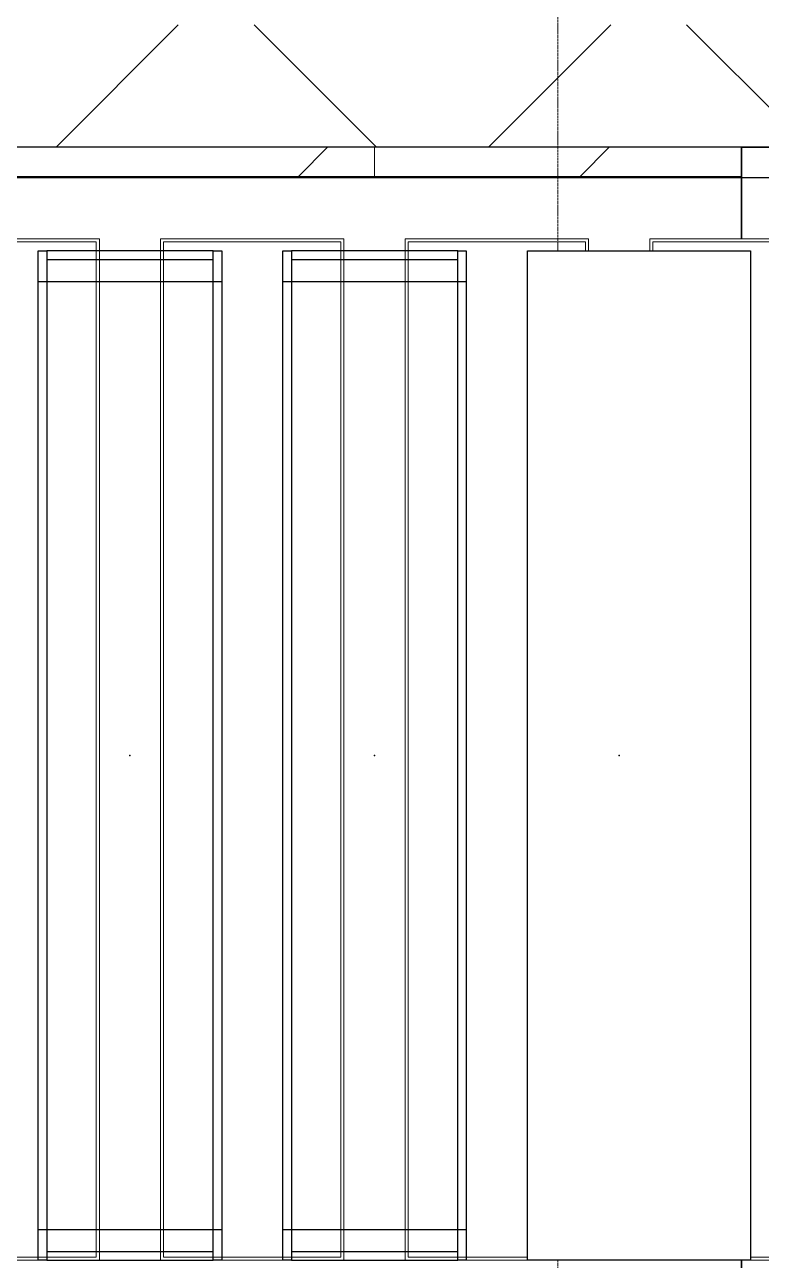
# Model space of a CAD drawing. Header units: millimetres. Extents: x 813027 to 1148939, y -931049 to -10.
# Drawn here: x 953568 to 954772, y -109560 to -107540 of the extents above; entities that cross this region are included whole.
import ezdxf

# ---------------------------------------------------------------- set-up
doc = ezdxf.new("R2010")
doc.units = ezdxf.units.MM
doc.linetypes.add('DPA_Grid _ Level 500', pattern=[5.5, 2.75, -0.75, 1.25, -0.75])
doc.layers.add('000 - WIPEOUT', color=250, linetype='Continuous')
doc.layers.add('A11_ALU.SOLID SHEET', color=7, linetype='Continuous')
for name, color, linetype, lineweight in [('A-GLAZ-CURT', 2, 'Continuous', 9), ('A-WALL-PATT', 1, 'Continuous', 25), ('I-WALL-E', 2, 'Continuous', 25), ('S-GRID', 251, 'Continuous', 9), ('WALL-A', 3, 'Continuous', 25)]:
    doc.layers.add(name, color=color, linetype=linetype, lineweight=lineweight)
pattern_1 = [(45, (-6.33, 1.8), (-353.5534, 353.5534), []), (135, (-6.33, 1.8), (-353.5534, -353.5534), [])]

# ---------------------------------------------------------------- blocks, each defined once
blk = doc.blocks.new('DPA_CP_Metal Ceiling Panel - Vertical Panel with Gap-23421580-4160 - LOWER PLATFORM LEVEL - REFLECTED CEILING GENERAL PLAN')
at = {"layer": 'A-GLAZ-CURT'}
for p, q in [((950996.3, -109561.8), (950996.3, -107891.8)), ((950996.3, -107891.8), (951296.3, -107891.8)), ((950996.3, -109561.8), (950996.3, -107891.8)), ((950996.3, -107891.8), (951296.3, -107891.8)), ((951296.3, -107891.8), (950996.3, -107891.8)), ((950996.3, -107891.8), (950996.3, -109561.8)), ((951296.3, -107891.8), (950996.3, -107891.8)), ((950996.3, -107891.8), (950996.3, -109561.8)), ((950996.3, -109561.8), (950996.3, -107891.8)), ((950996.3, -107891.8), (951296.3, -107891.8)), ((951001.3, -109556.8), (951001.3, -107896.8)), ((951001.3, -107896.8), (951291.3, -107896.8)), ((951291.3, -107896.8), (951291.3, -109556.8)), ((951296.3, -109561.8), (951296.3, -107891.8)), ((951296.3, -107891.8), (951296.3, -109561.8)), ((951296.3, -109561.8), (951296.3, -107891.8)), ((951296.3, -109561.8), (951296.3, -107891.8)), ((951296.3, -107891.8), (951296.3, -109561.8)), ((951001.3, -109556.8), (951291.3, -109556.8)), ((950996.3, -109561.8), (951296.3, -109561.8)), ((951296.3, -109561.8), (950996.3, -109561.8)), ((950996.3, -109561.8), (951296.3, -109561.8)), ((950996.3, -109561.8), (951296.3, -109561.8)), ((951296.3, -109561.8), (950996.3, -109561.8))]:
    blk.add_line(p, q, dxfattribs=at)
blk = doc.blocks.new('DPA_CP_Metal Ceiling Panel - Vertical Panel with Gap-23421581-4160 - LOWER PLATFORM LEVEL - REFLECTED CEILING GENERAL PLAN')
at = {"layer": 'A-GLAZ-CURT'}
for p, q in [((954596.3, -109561.8), (954596.3, -107891.8)), ((954596.3, -107891.8), (954821.3, -107891.8)), ((954596.3, -109561.8), (954596.3, -107891.8)), ((954596.3, -107891.8), (954821.3, -107891.8)), ((954821.3, -107891.8), (954596.3, -107891.8)), ((954596.3, -107891.8), (954596.3, -109561.8)), ((954821.3, -107891.8), (954596.3, -107891.8)), ((954596.3, -107891.8), (954596.3, -109561.8)), ((954596.3, -109561.8), (954596.3, -107891.8)), ((954596.3, -107891.8), (954821.3, -107891.8)), ((954601.3, -109556.8), (954601.3, -107896.8)), ((954601.3, -107896.8), (954816.3, -107896.8)), ((954816.3, -107896.8), (954816.3, -109556.8)), ((954821.3, -109561.8), (954821.3, -107891.8)), ((954821.3, -107891.8), (954821.3, -109561.8)), ((954821.3, -109561.8), (954821.3, -107891.8)), ((954821.3, -109561.8), (954821.3, -107891.8)), ((954821.3, -107891.8), (954821.3, -109561.8)), ((954601.3, -109556.8), (954816.3, -109556.8)), ((954596.3, -109561.8), (954821.3, -109561.8)), ((954821.3, -109561.8), (954596.3, -109561.8)), ((954596.3, -109561.8), (954821.3, -109561.8)), ((954596.3, -109561.8), (954821.3, -109561.8)), ((954821.3, -109561.8), (954596.3, -109561.8))]:
    blk.add_line(p, q, dxfattribs=at)
blk = doc.blocks.new('PPLS-PP21_Custom Tile Pattern - Custom Tile Pattern-V42-4160 - LOWER PLATFORM LEVEL - REFLECTED CEILING GENERAL PLAN')
at = {"layer": 'A-GLAZ-CURT'}
h = blk.add_hatch(dxfattribs=at)
h.set_pattern_fill('FP_44', color=256, style=0, pattern_type=2)
h.set_pattern_definition([(45, (-953846.3, 107791.8), (-530.3301, 530.3301), []), (135, (-953846.3, 107791.8), (-530.3301, -530.3301), [])])
h.paths.add_polyline_path([(300, 2), (300, 50), (-300, 50), (-300, 2)])
for p, q in [((-300, 50), (300, 50)), ((-300, 2), (-300, 50)), ((300, 50), (300, 2)), ((300, 2), (-300, 2)), ((-300, 0), (-300, 2)), ((-300, 2), (-230.4, 2)), ((-230.4, 0), (-300, 0)), ((-230.4, 2), (-230.4, 0)), ((-230.2, 2), (-230.2, 0)), ((-230.2, 0), (-229.3, 0)), ((-229.3, 2), (-229.3, 0)), ((-229.3, 0), (-228.1, 0)), ((-228.1, 2), (-228.1, 0)), ((-228.1, 0), (-223.3, 0)), ((-223.3, 2), (-223.3, 0)), ((-223.3, 0), (-218.9, 0)), ((-222.5, 2), (-222.5, 0)), ((-222.5, 0), (-218, 0)), ((-218.9, 2), (-218.9, 0)), ((-218.9, 0), (-214.8, 0)), ((-218, 2), (-218, 0)), ((-218, 0), (-213.4, 0)), ((-217.4, 2), (-217.4, 0)), ((-214.8, 2), (-214.8, 0)), ((-214.8, 0), (-211, 0)), ((-213.4, 2), (-213.4, 0)), ((-213.4, 0), (-208.9, 0)), ((-212.7, 2), (-212.7, 0)), ((-211, 2), (-211, 0)), ((-211, 0), (-207.6, 0)), ((-208.9, 2), (-208.9, 0)), ((-208.9, 0), (-204.6, 0)), ((-208.3, 2), (-208.3, 0)), ((-207.6, 2), (-207.6, 0)), ((-207.6, 0), (-206, 0)), ((-206, 0), (-206, 2)), ((-206, 2), (-201.5, 2)), ((-201.5, 0), (-206, 0)), ((-204.6, 2), (-204.6, 0)), ((-204.6, 0), (-200.6, 0)), ((-204.3, 2), (-204.3, 0)), ((-201.5, 2), (-201.5, 0)), ((-200.6, 2), (-200.6, 0)), ((-200.6, 0), (-197, 0)), ((-197, 2), (-197, 0)), ((-197, 0), (-193.8, 0)), ((-193.8, 2), (-193.8, 0)), ((-193.8, 0), (-191.2, 0)), ((-191.2, 2), (-191.2, 0)), ((-191.2, 0), (-189.2, 0)), ((-189.2, 2), (-189.2, 0)), ((-189.2, 0), (-187.9, 0)), ((-187.9, 2), (-187.9, 0)), ((-187.9, 0), (-187.3, 0)), ((-187.4, 2), (-187.4, 0)), ((-187.4, 0), (-186.4, 0)), ((-187.3, 2), (-187.3, 0)), ((-186.4, 2), (-186.4, 0)), ((-186.4, 0), (-185.3, 0)), ((-185.3, 2), (-185.3, 0)), ((-185.3, 0), (-184.2, 0)), ((-184.2, 2), (-184.2, 0)), ((-184.2, 0), (-183, 0)), ((-183, 2), (-183, 0)), ((-183, 0), (-181.7, 0)), ((-181.7, 2), (-181.7, 0)), ((-181.7, 0), (-180.5, 0)), ((-180.5, 2), (-180.5, 0)), ((-180.5, 0), (-179.1, 0)), ((-179.1, 2), (-179.1, 0)), ((-179.1, 0), (-177.8, 0)), ((-177.8, 2), (-177.8, 0)), ((-177.8, 0), (-176.4, 0)), ((-176.4, 2), (-176.4, 0)), ((-176.4, 0), (-175, 0)), ((-175, 2), (-175, 0)), ((-175, 0), (-173.5, 0)), ((-173.5, 2), (-173.5, 0)), ((-173.5, 0), (-172.1, 0)), ((-172.1, 2), (-172.1, 0)), ((-172.1, 0), (-171, 0)), ((-171, 0), (-171, 2)), ((-171, 0), (-170.4, 0)), ((-170.4, 0), (-170.4, 2)), ((-170.4, 2), (-156.5, 2)), ((-156.5, 0), (-170.4, 0)), ((-156.5, 2), (-156.5, 0)), ((-156.5, 0), (-156.2, 0)), ((-156.2, 2), (-156.2, 0)), ((-156.2, 0), (-155.6, 0)), ((-155.6, 2), (-155.6, 0)), ((-155.6, 0), (-154.8, 0)), ((-154.8, 2), (-154.8, 0)), ((-154.8, 0), (-153.8, 0)), ((-153.8, 2), (-153.8, 0)), ((-153.8, 0), (-152.6, 0)), ((-152.6, 2), (-152.6, 0)), ((-152.6, 0), (-151.2, 0)), ((-151.2, 2), (-151.2, 0)), ((-151.2, 0), (-149.6, 0)), ((-149.6, 2), (-149.6, 0)), ((-149.6, 0), (-147.8, 0)), ((-147.8, 2), (-147.8, 0)), ((-147.8, 0), (-145.8, 0)), ((-145.8, 2), (-145.8, 0)), ((-145.8, 0), (-143.7, 0)), ((-143.7, 2), (-143.7, 0)), ((-143.7, 0), (-141.4, 0)), ((-141.4, 2), (-141.4, 0)), ((-141.4, 0), (-138.9, 0)), ((-138.9, 2), (-138.9, 0)), ((-138.9, 0), (-137.9, 0)), ((-137.9, 2), (-137.9, 0)), ((-137.9, 0), (-136.9, 0)), ((-136.9, 2), (-136.9, 0)), ((-136.9, 0), (-136.1, 0)), ((-136.1, 2), (-136.1, 0)), ((-136.1, 0), (-135.3, 0)), ((-135.3, 2), (-135.3, 0)), ((-135.3, 0), (-134.7, 0)), ((-134.7, 2), (-134.7, 0)), ((-134.7, 0), (-134.2, 0)), ((-134.2, 2), (-134.2, 0)), ((-134.2, 0), (-133.8, 0)), ((-133.8, 2), (-133.8, 0)), ((-133.8, 0), (-133.5, 0)), ((-133.5, 2), (-133.5, 0)), ((-133.5, 2), (-133.5, 0)), ((-133.5, 0), (-133.3, 0)), ((-133.5, 0), (-131.1, 0)), ((-133.3, 2), (-133.3, 0)), ((-133.3, 2), (-133.3, 0)), ((-133.3, 0), (-133.2, 0)), ((-133.2, 2), (-133.2, 0)), ((-131.1, 2), (-131.1, 0)), ((-131.1, 0), (-128.4, 0)), ((-128.4, 2), (-128.4, 0)), ((-128.4, 0), (-125.6, 0)), ((-125.6, 2), (-125.6, 0)), ((-125.6, 0), (-122.7, 0)), ((-122.7, 2), (-122.7, 0)), ((-122.7, 0), (-119.6, 0)), ((-119.6, 2), (-119.6, 0)), ((-119.6, 0), (-116.3, 0)), ((-116.3, 2), (-116.3, 0)), ((-116.3, 0), (-113, 0)), ((-113, 2), (-113, 0)), ((-113, 0), (-109.5, 0)), ((-109.5, 2), (-109.5, 0)), ((-109.5, 0), (-106, 0)), ((-107.3, 0), (-107.3, 2)), ((-107.3, 2), (-74.5, 2)), ((-74.5, 0), (-107.3, 0)), ((-107, 2), (-107, 0)), ((-106, 2), (-106, 0)), ((-106, 0), (-102.4, 0)), ((-104.1, 2), (-104.1, 0)), ((-102.4, 2), (-102.4, 0)), ((-102.4, 0), (-98.7, 0)), ((-101.2, 2), (-101.2, 0)), ((-98.7, 2), (-98.7, 0)), ((-98.7, 0), (-95, 0)), ((-98.1, 2), (-98.1, 0)), ((-95.7, 2), (-95.7, 0)), ((-95, 2), (-95, 0)), ((-95, 0), (-91.9, 0)), ((-93.2, 2), (-93.2, 0)), ((-91.9, 2), (-91.9, 0)), ((-91.9, 0), (-88.9, 0)), ((-90.5, 2), (-90.5, 0)), ((-88.9, 2), (-88.9, 0)), ((-88.9, 0), (-85.9, 0)), ((-87.7, 2), (-87.7, 0)), ((-85.9, 2), (-85.9, 0)), ((-85.9, 0), (-82.9, 0)), ((-84.9, 2), (-84.9, 0)), ((-82.9, 2), (-82.9, 0)), ((-82.9, 0), (-79.9, 0)), ((-81.9, 2), (-81.9, 0)), ((-79.9, 2), (-79.9, 0)), ((-79.9, 0), (-77.1, 0)), ((-78.9, 2), (-78.9, 0)), ((-77.1, 2), (-77.1, 0)), ((-77.1, 0), (-74.4, 0)), ((-75.8, 2), (-75.8, 0)), ((-74.5, 2), (-74.5, 0)), ((-74.4, 2), (-74.4, 0)), ((-74.4, 0), (-71.8, 0)), ((-72.7, 2), (-72.7, 0)), ((-71.8, 2), (-71.8, 0)), ((-71.8, 0), (-69.4, 0)), ((-69.6, 2), (-69.6, 0)), ((-69.4, 2), (-69.4, 0)), ((-69.4, 0), (-67.2, 0)), ((-67.2, 2), (-67.2, 0)), ((-67.2, 0), (-65.2, 0)), ((-66.5, 2), (-66.5, 0)), ((-65.2, 2), (-65.2, 0)), ((-65.2, 0), (-63.4, 0)), ((-63.4, 2), (-63.4, 0)), ((-35.5, 2), (-35.5, 0)), ((-32.3, 0), (-32.3, 2)), ((-32.3, 2), (-22.8, 2)), ((-22.8, 0), (-32.3, 0)), ((-22.8, 2), (-22.8, 0)), ((-10, 0), (10, 0)), ((10, 0), (-10, 0)), ((-9, 0), (-9, 2)), ((-9, 2), (9, 2)), ((9, 0), (-9, 0)), ((9, 2), (9, 0)), ((22.8, 0), (22.8, 2)), ((22.8, 2), (32.3, 2)), ((32.3, 0), (22.8, 0)), ((32.3, 2), (32.3, 0)), ((35.5, 2), (35.5, 0)), ((63.4, 2), (63.4, 0)), ((63.4, 0), (65.2, 0)), ((65.2, 2), (65.2, 0)), ((65.2, 0), (67.2, 0)), ((66.5, 2), (66.5, 0)), ((67.2, 2), (67.2, 0)), ((67.2, 0), (69.4, 0)), ((69.4, 2), (69.4, 0)), ((69.4, 0), (71.8, 0)), ((69.6, 2), (69.6, 0)), ((71.8, 2), (71.8, 0)), ((71.8, 0), (74.4, 0)), ((72.7, 2), (72.7, 0)), ((74.4, 2), (74.4, 0)), ((74.4, 0), (77.1, 0)), ((74.5, 0), (74.5, 2)), ((74.5, 2), (107.3, 2)), ((107.3, 0), (74.5, 0)), ((75.8, 2), (75.8, 0)), ((77.1, 2), (77.1, 0)), ((77.1, 0), (79.9, 0)), ((78.9, 2), (78.9, 0)), ((79.9, 2), (79.9, 0)), ((79.9, 0), (82.9, 0)), ((81.9, 2), (81.9, 0)), ((82.9, 2), (82.9, 0)), ((82.9, 0), (85.9, 0)), ((84.9, 2), (84.9, 0)), ((85.9, 2), (85.9, 0)), ((85.9, 0), (88.9, 0)), ((87.7, 2), (87.7, 0)), ((88.9, 2), (88.9, 0)), ((88.9, 0), (91.9, 0)), ((90.5, 2), (90.5, 0)), ((91.9, 2), (91.9, 0)), ((91.9, 0), (95, 0)), ((93.2, 2), (93.2, 0)), ((95, 2), (95, 0)), ((95, 0), (98.7, 0)), ((95.7, 2), (95.7, 0)), ((98.1, 2), (98.1, 0)), ((98.7, 2), (98.7, 0)), ((98.7, 0), (102.4, 0)), ((101.2, 2), (101.2, 0)), ((102.4, 2), (102.4, 0)), ((102.4, 0), (106, 0)), ((104.1, 2), (104.1, 0)), ((106, 2), (106, 0)), ((106, 0), (109.5, 0)), ((107, 2), (107, 0)), ((107.3, 2), (107.3, 0)), ((109.5, 2), (109.5, 0)), ((109.5, 0), (113, 0)), ((113, 2), (113, 0)), ((113, 0), (116.3, 0)), ((116.3, 2), (116.3, 0)), ((116.3, 0), (119.6, 0)), ((119.6, 2), (119.6, 0)), ((119.6, 0), (122.7, 0)), ((122.7, 2), (122.7, 0)), ((122.7, 0), (125.6, 0)), ((125.6, 2), (125.6, 0)), ((125.6, 0), (128.4, 0)), ((128.4, 2), (128.4, 0)), ((128.4, 0), (131.1, 0)), ((131.1, 2), (131.1, 0)), ((131.1, 0), (133.5, 0)), ((133.2, 2), (133.2, 0)), ((133.2, 0), (133.3, 0)), ((133.3, 2), (133.3, 0)), ((133.3, 2), (133.3, 0)), ((133.3, 0), (133.5, 0)), ((133.5, 2), (133.5, 0)), ((133.5, 2), (133.5, 0)), ((133.5, 0), (133.8, 0)), ((133.8, 2), (133.8, 0)), ((133.8, 0), (134.2, 0)), ((134.2, 2), (134.2, 0)), ((134.2, 0), (134.7, 0)), ((134.7, 2), (134.7, 0)), ((134.7, 0), (135.3, 0)), ((135.3, 2), (135.3, 0)), ((135.3, 0), (136.1, 0)), ((136.1, 2), (136.1, 0)), ((136.1, 0), (136.9, 0)), ((136.9, 2), (136.9, 0)), ((136.9, 0), (137.9, 0)), ((137.9, 2), (137.9, 0)), ((137.9, 0), (138.9, 0)), ((138.9, 2), (138.9, 0)), ((138.9, 0), (141.4, 0)), ((141.4, 2), (141.4, 0)), ((141.4, 0), (143.7, 0)), ((143.7, 2), (143.7, 0)), ((143.7, 0), (145.8, 0)), ((145.8, 2), (145.8, 0)), ((145.8, 0), (147.8, 0)), ((147.8, 2), (147.8, 0)), ((147.8, 0), (149.6, 0)), ((149.6, 2), (149.6, 0)), ((149.6, 0), (151.2, 0)), ((151.2, 2), (151.2, 0)), ((151.2, 0), (152.6, 0)), ((152.6, 2), (152.6, 0)), ((152.6, 0), (153.8, 0)), ((153.8, 2), (153.8, 0)), ((153.8, 0), (154.8, 0)), ((154.8, 2), (154.8, 0)), ((154.8, 0), (155.6, 0)), ((155.6, 2), (155.6, 0)), ((155.6, 0), (156.2, 0)), ((156.2, 2), (156.2, 0)), ((156.2, 0), (156.5, 0)), ((156.5, 0), (156.5, 2)), ((156.5, 2), (170.4, 2)), ((170.4, 0), (156.5, 0)), ((170.4, 2), (170.4, 0)), ((170.4, 0), (171, 0)), ((171, 0), (171, 2)), ((171, 0), (172.1, 0)), ((172.1, 2), (172.1, 0)), ((172.1, 0), (173.5, 0)), ((173.5, 2), (173.5, 0)), ((173.5, 0), (175, 0)), ((175, 2), (175, 0)), ((175, 0), (176.4, 0)), ((176.4, 2), (176.4, 0)), ((176.4, 0), (177.8, 0)), ((177.8, 2), (177.8, 0)), ((177.8, 0), (179.1, 0)), ((179.1, 2), (179.1, 0)), ((179.1, 0), (180.5, 0)), ((180.5, 2), (180.5, 0)), ((180.5, 0), (181.7, 0)), ((181.7, 2), (181.7, 0)), ((181.7, 0), (183, 0)), ((183, 2), (183, 0)), ((183, 0), (184.2, 0)), ((184.2, 2), (184.2, 0)), ((184.2, 0), (185.3, 0)), ((185.3, 2), (185.3, 0)), ((185.3, 0), (186.4, 0)), ((186.4, 2), (186.4, 0)), ((186.4, 0), (187.4, 0)), ((187.3, 2), (187.3, 0)), ((187.3, 0), (187.9, 0)), ((187.4, 2), (187.4, 0)), ((187.9, 2), (187.9, 0)), ((187.9, 0), (189.2, 0)), ((189.2, 2), (189.2, 0)), ((189.2, 0), (191.2, 0)), ((191.2, 2), (191.2, 0)), ((191.2, 0), (193.8, 0)), ((193.8, 2), (193.8, 0)), ((193.8, 0), (197, 0)), ((197, 2), (197, 0)), ((197, 0), (200.6, 0)), ((200.6, 2), (200.6, 0)), ((200.6, 0), (204.6, 0)), ((201.5, 0), (201.5, 2)), ((201.5, 2), (206, 2)), ((206, 0), (201.5, 0)), ((204.3, 2), (204.3, 0)), ((204.6, 2), (204.6, 0)), ((204.6, 0), (208.9, 0)), ((206, 2), (206, 0)), ((206, 0), (207.6, 0)), ((207.6, 2), (207.6, 0)), ((207.6, 0), (211, 0)), ((208.3, 2), (208.3, 0)), ((208.9, 2), (208.9, 0)), ((208.9, 0), (213.4, 0)), ((211, 2), (211, 0)), ((211, 0), (214.8, 0)), ((212.7, 2), (212.7, 0)), ((213.4, 2), (213.4, 0)), ((213.4, 0), (218, 0)), ((214.8, 2), (214.8, 0)), ((214.8, 0), (218.9, 0)), ((217.4, 2), (217.4, 0)), ((218, 2), (218, 0)), ((218, 0), (222.5, 0)), ((218.9, 2), (218.9, 0)), ((218.9, 0), (223.3, 0)), ((222.5, 2), (222.5, 0)), ((223.3, 2), (223.3, 0)), ((223.3, 0), (228.1, 0)), ((228.1, 2), (228.1, 0)), ((228.1, 0), (229.3, 0)), ((229.3, 2), (229.3, 0)), ((229.3, 0), (230.2, 0)), ((230.2, 2), (230.2, 0)), ((230.4, 0), (230.4, 2)), ((230.4, 2), (300, 2)), ((300, 0), (230.4, 0)), ((300, 2), (300, 0))]:
    blk.add_line(p, q, dxfattribs=at)
for points, knots in [([(-74.5, 0), (-72.4, 0), (-63.8, 0), (-48.4, 0), (-36.5, 0), (-32.3, 0)], [33.057531, 33.057531, 33.057531, 33.057531, 40.784289, 62.793565, 77.748067, 77.748067, 77.748067, 77.748067]), ([(-35.5, 0), (-35.6, 0), (-36.1, 0), (-29.7, 0), (-22.1, 0), (-14, 0), (-10.5, 0), (-9, 0)], [0, 0, 0, 0, 2.896439, 8.596022, 15.081878, 26.744535, 36.912071, 36.912071, 36.912071, 36.912071]), ([(-22.8, 0), (-23.8, 0), (-27.1, 0), (-31.2, 0), (-34.7, 0), (-35.3, 0), (-35.5, 0)], [143.109362, 143.109362, 143.109362, 143.109362, 147.530666, 157.225744, 158.961676, 159.492878, 159.492878, 159.492878, 159.492878]), ([(9, 0), (10.5, 0), (14, 0), (22.1, 0), (29.7, 0), (36.1, 0), (35.6, 0), (35.5, 0)], [42.834368, 42.834368, 42.834368, 42.834368, 53.001904, 64.664561, 71.150417, 76.85, 79.746439, 79.746439, 79.746439, 79.746439]), ([(35.5, 0), (35.3, 0), (34.7, 0), (31.2, 0), (27.1, 0), (23.8, 0), (22.8, 0)], [79.746439, 79.746439, 79.746439, 79.746439, 80.277641, 82.013573, 91.708651, 96.129955, 96.129955, 96.129955, 96.129955]), ([(32.3, 0), (36.5, 0), (48.4, 0), (63.8, 0), (72.4, 0), (74.5, 0)], [28.279951, 28.279951, 28.279951, 28.279951, 43.234453, 65.243729, 72.970487, 72.970487, 72.970487, 72.970487])]:
    blk.add_open_spline(points, degree=3, knots=knots, dxfattribs=at)
blk = doc.blocks.new('PPLS-PP21_Custom Tile Pattern - Custom Tile Pattern-V43-4160 - LOWER PLATFORM LEVEL - REFLECTED CEILING GENERAL PLAN')
at = {"layer": 'A-GLAZ-CURT'}
h = blk.add_hatch(dxfattribs=at)
h.set_pattern_fill('FP_45', color=256, style=0, pattern_type=2)
h.set_pattern_definition([(45, (-954446.3, 107791.8), (-530.3301, 530.3301), []), (135, (-954446.3, 107791.8), (-530.3301, -530.3301), [])])
h.paths.add_polyline_path([(300, 2), (300, 50), (-300, 50), (-300, 2), (139.3, 2)])
for p, q in [((-300, 50), (300, 50)), ((-300, 2), (-300, 50)), ((300, 50), (300, 2)), ((300, 2), (-300, 2)), ((-300, 0), (-300, 2)), ((-300, 2), (-230.4, 2)), ((-230.4, 0), (-300, 0)), ((-230.4, 2), (-230.4, 0)), ((-230.2, 2), (-230.2, 0)), ((-230.2, 0), (-229.3, 0)), ((-229.3, 2), (-229.3, 0)), ((-229.3, 0), (-228.1, 0)), ((-228.1, 2), (-228.1, 0)), ((-228.1, 0), (-223.3, 0)), ((-223.3, 2), (-223.3, 0)), ((-223.3, 0), (-218.9, 0)), ((-222.5, 2), (-222.5, 0)), ((-222.5, 0), (-218, 0)), ((-218.9, 2), (-218.9, 0)), ((-218.9, 0), (-214.8, 0)), ((-218, 2), (-218, 0)), ((-218, 0), (-213.4, 0)), ((-217.4, 2), (-217.4, 0)), ((-214.8, 2), (-214.8, 0)), ((-214.8, 0), (-211, 0)), ((-213.4, 2), (-213.4, 0)), ((-213.4, 0), (-208.9, 0)), ((-212.7, 2), (-212.7, 0)), ((-211, 2), (-211, 0)), ((-211, 0), (-207.6, 0)), ((-208.9, 2), (-208.9, 0)), ((-208.9, 0), (-204.6, 0)), ((-208.3, 2), (-208.3, 0)), ((-207.6, 2), (-207.6, 0)), ((-207.6, 0), (-206, 0)), ((-206, 0), (-206, 2)), ((-206, 2), (-201.5, 2)), ((-201.5, 0), (-206, 0)), ((-204.6, 2), (-204.6, 0)), ((-204.6, 0), (-200.6, 0)), ((-204.3, 2), (-204.3, 0)), ((-201.5, 2), (-201.5, 0)), ((-200.6, 2), (-200.6, 0)), ((-200.6, 0), (-197, 0)), ((-197, 2), (-197, 0)), ((-197, 0), (-193.8, 0)), ((-193.8, 2), (-193.8, 0)), ((-193.8, 0), (-191.2, 0)), ((-191.2, 2), (-191.2, 0)), ((-191.2, 0), (-189.2, 0)), ((-189.2, 2), (-189.2, 0)), ((-189.2, 0), (-187.9, 0)), ((-187.9, 2), (-187.9, 0)), ((-187.9, 0), (-187.3, 0)), ((-187.4, 2), (-187.4, 0)), ((-187.4, 0), (-186.4, 0)), ((-187.3, 2), (-187.3, 0)), ((-186.4, 2), (-186.4, 0)), ((-186.4, 0), (-185.3, 0)), ((-185.3, 2), (-185.3, 0)), ((-185.3, 0), (-184.2, 0)), ((-184.2, 2), (-184.2, 0)), ((-184.2, 0), (-183, 0)), ((-183, 2), (-183, 0)), ((-183, 0), (-181.7, 0)), ((-181.7, 2), (-181.7, 0)), ((-181.7, 0), (-180.5, 0)), ((-180.5, 2), (-180.5, 0)), ((-180.5, 0), (-179.1, 0)), ((-179.1, 2), (-179.1, 0)), ((-179.1, 0), (-177.8, 0)), ((-177.8, 2), (-177.8, 0)), ((-177.8, 0), (-176.4, 0)), ((-176.4, 2), (-176.4, 0)), ((-176.4, 0), (-175, 0)), ((-175, 2), (-175, 0)), ((-175, 0), (-173.5, 0)), ((-173.5, 2), (-173.5, 0)), ((-173.5, 0), (-172.1, 0)), ((-172.1, 2), (-172.1, 0)), ((-172.1, 0), (-171, 0)), ((-171, 0), (-171, 2)), ((-171, 0), (-170.4, 0)), ((-170.4, 0), (-170.4, 2)), ((-170.4, 2), (-156.5, 2)), ((-156.5, 0), (-170.4, 0)), ((-156.5, 2), (-156.5, 0)), ((-156.5, 0), (-156.2, 0)), ((-156.2, 2), (-156.2, 0)), ((-156.2, 0), (-155.6, 0)), ((-155.6, 2), (-155.6, 0)), ((-155.6, 0), (-154.8, 0)), ((-154.8, 2), (-154.8, 0)), ((-154.8, 0), (-153.8, 0)), ((-153.8, 2), (-153.8, 0)), ((-153.8, 0), (-152.6, 0)), ((-152.6, 2), (-152.6, 0)), ((-152.6, 0), (-151.2, 0)), ((-151.2, 2), (-151.2, 0)), ((-151.2, 0), (-149.6, 0)), ((-149.6, 2), (-149.6, 0)), ((-149.6, 0), (-147.8, 0)), ((-147.8, 2), (-147.8, 0)), ((-147.8, 0), (-145.8, 0)), ((-145.8, 2), (-145.8, 0)), ((-145.8, 0), (-143.7, 0)), ((-143.7, 2), (-143.7, 0)), ((-143.7, 0), (-141.4, 0)), ((-141.4, 2), (-141.4, 0)), ((-141.4, 0), (-138.9, 0)), ((-138.9, 2), (-138.9, 0)), ((-138.9, 0), (-137.9, 0)), ((-137.9, 2), (-137.9, 0)), ((-137.9, 0), (-136.9, 0)), ((-136.9, 2), (-136.9, 0)), ((-136.9, 0), (-136.1, 0)), ((-136.1, 2), (-136.1, 0)), ((-136.1, 0), (-135.3, 0)), ((-135.3, 2), (-135.3, 0)), ((-135.3, 0), (-134.7, 0)), ((-134.7, 2), (-134.7, 0)), ((-134.7, 0), (-134.2, 0)), ((-134.2, 2), (-134.2, 0)), ((-134.2, 0), (-133.8, 0)), ((-133.8, 2), (-133.8, 0)), ((-133.8, 0), (-133.5, 0)), ((-133.5, 2), (-133.5, 0)), ((-133.5, 2), (-133.5, 0)), ((-133.5, 0), (-133.3, 0)), ((-133.5, 0), (-131.1, 0)), ((-133.3, 2), (-133.3, 0)), ((-133.3, 2), (-133.3, 0)), ((-133.3, 0), (-133.2, 0)), ((-133.2, 2), (-133.2, 0)), ((-131.1, 2), (-131.1, 0)), ((-131.1, 0), (-128.4, 0)), ((-128.4, 2), (-128.4, 0)), ((-128.4, 0), (-125.6, 0)), ((-125.6, 2), (-125.6, 0)), ((-125.6, 0), (-122.7, 0)), ((-122.7, 2), (-122.7, 0)), ((-122.7, 0), (-119.6, 0)), ((-119.6, 2), (-119.6, 0)), ((-119.6, 0), (-116.3, 0)), ((-116.3, 2), (-116.3, 0)), ((-116.3, 0), (-113, 0)), ((-113, 2), (-113, 0)), ((-113, 0), (-109.5, 0)), ((-109.5, 2), (-109.5, 0)), ((-109.5, 0), (-106, 0)), ((-107.3, 0), (-107.3, 2)), ((-107.3, 2), (-74.5, 2)), ((-74.5, 0), (-107.3, 0)), ((-107, 2), (-107, 0)), ((-106, 2), (-106, 0)), ((-106, 0), (-102.4, 0)), ((-104.1, 2), (-104.1, 0)), ((-102.4, 2), (-102.4, 0)), ((-102.4, 0), (-98.7, 0)), ((-101.2, 2), (-101.2, 0)), ((-98.7, 2), (-98.7, 0)), ((-98.7, 0), (-95, 0)), ((-98.1, 2), (-98.1, 0)), ((-95.7, 2), (-95.7, 0)), ((-95, 2), (-95, 0)), ((-95, 0), (-91.9, 0)), ((-93.2, 2), (-93.2, 0)), ((-91.9, 2), (-91.9, 0)), ((-91.9, 0), (-88.9, 0)), ((-90.5, 2), (-90.5, 0)), ((-88.9, 2), (-88.9, 0)), ((-88.9, 0), (-85.9, 0)), ((-87.7, 2), (-87.7, 0)), ((-85.9, 2), (-85.9, 0)), ((-85.9, 0), (-82.9, 0)), ((-84.9, 2), (-84.9, 0)), ((-82.9, 2), (-82.9, 0)), ((-82.9, 0), (-79.9, 0)), ((-81.9, 2), (-81.9, 0)), ((-79.9, 2), (-79.9, 0)), ((-79.9, 0), (-77.1, 0)), ((-78.9, 2), (-78.9, 0)), ((-77.1, 2), (-77.1, 0)), ((-77.1, 0), (-74.4, 0)), ((-75.8, 2), (-75.8, 0)), ((-74.5, 2), (-74.5, 0)), ((-74.4, 2), (-74.4, 0)), ((-74.4, 0), (-71.8, 0)), ((-72.7, 2), (-72.7, 0)), ((-71.8, 2), (-71.8, 0)), ((-71.8, 0), (-69.4, 0)), ((-69.6, 2), (-69.6, 0)), ((-69.4, 2), (-69.4, 0)), ((-69.4, 0), (-67.2, 0)), ((-67.2, 2), (-67.2, 0)), ((-67.2, 0), (-65.2, 0)), ((-66.5, 2), (-66.5, 0)), ((-65.2, 2), (-65.2, 0)), ((-65.2, 0), (-63.4, 0)), ((-63.4, 2), (-63.4, 0)), ((-35.5, 2), (-35.5, 0)), ((-32.3, 0), (-32.3, 2)), ((-32.3, 2), (-22.8, 2)), ((-22.8, 0), (-32.3, 0)), ((-22.8, 2), (-22.8, 0)), ((-10, 0), (10, 0)), ((10, 0), (-10, 0)), ((-9, 0), (-9, 2)), ((-9, 2), (9, 2)), ((9, 0), (-9, 0)), ((9, 2), (9, 0)), ((22.8, 0), (22.8, 2)), ((22.8, 2), (32.3, 2)), ((32.3, 0), (22.8, 0)), ((32.3, 2), (32.3, 0)), ((35.5, 2), (35.5, 0)), ((63.4, 2), (63.4, 0)), ((63.4, 0), (65.2, 0)), ((65.2, 2), (65.2, 0)), ((65.2, 0), (67.2, 0)), ((66.5, 2), (66.5, 0)), ((67.2, 2), (67.2, 0)), ((67.2, 0), (69.4, 0)), ((69.4, 2), (69.4, 0)), ((69.4, 0), (71.8, 0)), ((69.6, 2), (69.6, 0)), ((71.8, 2), (71.8, 0)), ((71.8, 0), (74.4, 0)), ((72.7, 2), (72.7, 0)), ((74.4, 2), (74.4, 0)), ((74.4, 0), (77.1, 0)), ((74.5, 0), (74.5, 2)), ((74.5, 2), (107.3, 2)), ((107.3, 0), (74.5, 0)), ((75.8, 2), (75.8, 0)), ((77.1, 2), (77.1, 0)), ((77.1, 0), (79.9, 0)), ((78.9, 2), (78.9, 0)), ((79.9, 2), (79.9, 0)), ((79.9, 0), (82.9, 0)), ((81.9, 2), (81.9, 0)), ((82.9, 2), (82.9, 0)), ((82.9, 0), (85.9, 0)), ((84.9, 2), (84.9, 0)), ((85.9, 2), (85.9, 0)), ((85.9, 0), (88.9, 0)), ((87.7, 2), (87.7, 0)), ((88.9, 2), (88.9, 0)), ((88.9, 0), (91.9, 0)), ((90.5, 2), (90.5, 0)), ((91.9, 2), (91.9, 0)), ((91.9, 0), (95, 0)), ((93.2, 2), (93.2, 0)), ((95, 2), (95, 0)), ((95, 0), (98.7, 0)), ((95.7, 2), (95.7, 0)), ((98.1, 2), (98.1, 0)), ((98.7, 2), (98.7, 0)), ((98.7, 0), (102.4, 0)), ((101.2, 2), (101.2, 0)), ((102.4, 2), (102.4, 0)), ((102.4, 0), (106, 0)), ((104.1, 2), (104.1, 0)), ((106, 2), (106, 0)), ((106, 0), (109.5, 0)), ((107, 2), (107, 0)), ((107.3, 2), (107.3, 0)), ((109.5, 2), (109.5, 0)), ((109.5, 0), (113, 0)), ((113, 2), (113, 0)), ((113, 0), (116.3, 0)), ((116.3, 2), (116.3, 0)), ((116.3, 0), (119.6, 0)), ((119.6, 2), (119.6, 0)), ((119.6, 0), (122.7, 0)), ((122.7, 2), (122.7, 0)), ((122.7, 0), (125.6, 0)), ((125.6, 2), (125.6, 0)), ((125.6, 0), (128.4, 0)), ((128.4, 2), (128.4, 0)), ((128.4, 0), (131.1, 0)), ((131.1, 2), (131.1, 0)), ((131.1, 0), (133.5, 0)), ((133.2, 2), (133.2, 0)), ((133.2, 0), (133.3, 0)), ((133.3, 2), (133.3, 0)), ((133.3, 2), (133.3, 0)), ((133.3, 0), (133.5, 0)), ((133.5, 2), (133.5, 0)), ((133.5, 2), (133.5, 0)), ((133.5, 0), (133.8, 0)), ((133.8, 2), (133.8, 0)), ((133.8, 0), (134.2, 0)), ((134.2, 2), (134.2, 0)), ((134.2, 0), (134.7, 0)), ((134.7, 2), (134.7, 0)), ((134.7, 0), (135.3, 0)), ((135.3, 2), (135.3, 0)), ((135.3, 0), (136.1, 0)), ((136.1, 2), (136.1, 0)), ((136.1, 0), (136.9, 0)), ((136.9, 2), (136.9, 0)), ((136.9, 0), (137.9, 0)), ((137.9, 2), (137.9, 0)), ((137.9, 0), (138.9, 0)), ((138.9, 2), (138.9, 0)), ((138.9, 0), (141.4, 0)), ((141.4, 2), (141.4, 0)), ((141.4, 0), (143.7, 0)), ((143.7, 2), (143.7, 0)), ((143.7, 0), (145.8, 0)), ((145.8, 2), (145.8, 0)), ((145.8, 0), (147.8, 0)), ((147.8, 2), (147.8, 0)), ((147.8, 0), (149.6, 0)), ((149.6, 2), (149.6, 0)), ((149.6, 0), (151.2, 0)), ((151.2, 2), (151.2, 0)), ((151.2, 0), (152.6, 0)), ((152.6, 2), (152.6, 0)), ((152.6, 0), (153.8, 0)), ((153.8, 2), (153.8, 0)), ((153.8, 0), (154.8, 0)), ((154.8, 2), (154.8, 0)), ((154.8, 0), (155.6, 0)), ((155.6, 2), (155.6, 0)), ((155.6, 0), (156.2, 0)), ((156.2, 2), (156.2, 0)), ((156.2, 0), (156.5, 0)), ((156.5, 0), (156.5, 2)), ((156.5, 2), (170.4, 2)), ((170.4, 0), (156.5, 0)), ((170.4, 2), (170.4, 0)), ((170.4, 0), (171, 0)), ((171, 0), (171, 2)), ((171, 0), (172.1, 0)), ((172.1, 2), (172.1, 0)), ((172.1, 0), (173.5, 0)), ((173.5, 2), (173.5, 0)), ((173.5, 0), (175, 0)), ((175, 2), (175, 0)), ((175, 0), (176.4, 0)), ((176.4, 2), (176.4, 0)), ((176.4, 0), (177.8, 0)), ((177.8, 2), (177.8, 0)), ((177.8, 0), (179.1, 0)), ((179.1, 2), (179.1, 0)), ((179.1, 0), (180.5, 0)), ((180.5, 2), (180.5, 0)), ((180.5, 0), (181.7, 0)), ((181.7, 2), (181.7, 0)), ((181.7, 0), (183, 0)), ((183, 2), (183, 0)), ((183, 0), (184.2, 0)), ((184.2, 2), (184.2, 0)), ((184.2, 0), (185.3, 0)), ((185.3, 2), (185.3, 0)), ((185.3, 0), (186.4, 0)), ((186.4, 2), (186.4, 0)), ((186.4, 0), (187.4, 0)), ((187.3, 2), (187.3, 0)), ((187.3, 0), (187.9, 0)), ((187.4, 2), (187.4, 0)), ((187.9, 2), (187.9, 0)), ((187.9, 0), (189.2, 0)), ((189.2, 2), (189.2, 0)), ((189.2, 0), (191.2, 0)), ((191.2, 2), (191.2, 0)), ((191.2, 0), (193.8, 0)), ((193.8, 2), (193.8, 0)), ((193.8, 0), (197, 0)), ((197, 2), (197, 0)), ((197, 0), (200.6, 0)), ((200.6, 2), (200.6, 0)), ((200.6, 0), (204.6, 0)), ((201.5, 0), (201.5, 2)), ((201.5, 2), (206, 2)), ((206, 0), (201.5, 0)), ((204.3, 2), (204.3, 0)), ((204.6, 2), (204.6, 0)), ((204.6, 0), (208.9, 0)), ((206, 2), (206, 0)), ((206, 0), (207.6, 0)), ((207.6, 2), (207.6, 0)), ((207.6, 0), (211, 0)), ((208.3, 2), (208.3, 0)), ((208.9, 2), (208.9, 0)), ((208.9, 0), (213.4, 0)), ((211, 2), (211, 0)), ((211, 0), (214.8, 0)), ((212.7, 2), (212.7, 0)), ((213.4, 2), (213.4, 0)), ((213.4, 0), (218, 0)), ((214.8, 2), (214.8, 0)), ((214.8, 0), (218.9, 0)), ((217.4, 2), (217.4, 0)), ((218, 2), (218, 0)), ((218, 0), (222.5, 0)), ((218.9, 2), (218.9, 0)), ((218.9, 0), (223.3, 0)), ((222.5, 2), (222.5, 0)), ((223.3, 2), (223.3, 0)), ((223.3, 0), (228.1, 0)), ((228.1, 2), (228.1, 0)), ((228.1, 0), (229.3, 0)), ((229.3, 2), (229.3, 0)), ((229.3, 0), (230.2, 0)), ((230.2, 2), (230.2, 0)), ((230.4, 0), (230.4, 2)), ((230.4, 2), (300, 2)), ((300, 0), (230.4, 0)), ((300, 2), (300, 0))]:
    blk.add_line(p, q, dxfattribs=at)
for points, knots in [([(-74.5, 0), (-72.4, 0), (-63.8, 0), (-48.4, 0), (-36.5, 0), (-32.3, 0)], [33.057531, 33.057531, 33.057531, 33.057531, 40.784289, 62.793565, 77.748067, 77.748067, 77.748067, 77.748067]), ([(-35.5, 0), (-35.6, 0), (-36.1, 0), (-29.7, 0), (-22.1, 0), (-14, 0), (-10.5, 0), (-9, 0)], [0, 0, 0, 0, 2.896439, 8.596022, 15.081878, 26.744535, 36.912071, 36.912071, 36.912071, 36.912071]), ([(-22.8, 0), (-23.8, 0), (-27.1, 0), (-31.2, 0), (-34.7, 0), (-35.3, 0), (-35.5, 0)], [143.109362, 143.109362, 143.109362, 143.109362, 147.530666, 157.225744, 158.961676, 159.492878, 159.492878, 159.492878, 159.492878]), ([(9, 0), (10.5, 0), (14, 0), (22.1, 0), (29.7, 0), (36.1, 0), (35.6, 0), (35.5, 0)], [42.834368, 42.834368, 42.834368, 42.834368, 53.001904, 64.664561, 71.150417, 76.85, 79.746439, 79.746439, 79.746439, 79.746439]), ([(35.5, 0), (35.3, 0), (34.7, 0), (31.2, 0), (27.1, 0), (23.8, 0), (22.8, 0)], [79.746439, 79.746439, 79.746439, 79.746439, 80.277641, 82.013573, 91.708651, 96.129955, 96.129955, 96.129955, 96.129955]), ([(32.3, 0), (36.5, 0), (48.4, 0), (63.8, 0), (72.4, 0), (74.5, 0)], [28.279951, 28.279951, 28.279951, 28.279951, 43.234453, 65.243729, 72.970487, 72.970487, 72.970487, 72.970487])]:
    blk.add_open_spline(points, degree=3, knots=knots, dxfattribs=at)
blk = doc.blocks.new('C-2-PP21-AR-4160-01-B_20250829-084021_EXCL')
at = {"layer": 'A-GLAZ-CURT'}
for name, p in [('PPLS-PP21_Custom Tile Pattern - Custom Tile Pattern-V42-4160 - LOWER PLATFORM LEVEL - REFLECTED CEILING GENERAL PLAN', (-93250, -2450)), ('PPLS-PP21_Custom Tile Pattern - Custom Tile Pattern-V43-4160 - LOWER PLATFORM LEVEL - REFLECTED CEILING GENERAL PLAN', (-92650, -2450)), ('DPA_CP_Metal Ceiling Panel - Vertical Panel with Gap-23421580-4160 - LOWER PLATFORM LEVEL - REFLECTED CEILING GENERAL PLAN', (-1044696.3, 105341.8)), ('DPA_CP_Metal Ceiling Panel - Vertical Panel with Gap-23421580-4160 - LOWER PLATFORM LEVEL - REFLECTED CEILING GENERAL PLAN', (-1044296.3, 105341.8)), ('DPA_CP_Metal Ceiling Panel - Vertical Panel with Gap-23421580-4160 - LOWER PLATFORM LEVEL - REFLECTED CEILING GENERAL PLAN', (-1043896.3, 105341.8)), ('DPA_CP_Metal Ceiling Panel - Vertical Panel with Gap-23421581-4160 - LOWER PLATFORM LEVEL - REFLECTED CEILING GENERAL PLAN', (-1047096.3, 105341.8))]:
    blk.add_blockref(name, p, dxfattribs=at)
blk = doc.blocks.new('*U525')
for p, q in [((-775.3, -1150), (-775.3, -850)), ((775, -850), (775, -1150)), ((-775.3, -1550), (-775.3, -1250)), ((775, -1250), (775, -1550))]:
    blk.add_line(p, q)
for p in [(0, -1000), (0, -1400)]:
    blk.add_point(p)
at = {"layer": 'A11_ALU.SOLID SHEET', "color": 0}
for points in [[(-825, -850), (825, -850), (825, -864), (-825, -864)], [(-825, -1136), (-811, -1136), (-811, -864), (-825, -864)], [(825, -864), (811, -864), (811, -1136), (825, -1136)], [(-825, -1136), (825, -1136), (825, -1150), (-825, -1150)], [(-825, -1250), (825, -1250), (825, -1264), (-825, -1264)], [(-825, -1536), (-811, -1536), (-811, -1264), (-825, -1264)], [(825, -1264), (811, -1264), (811, -1536), (825, -1536)], [(-825, -1536), (825, -1536), (825, -1550), (-825, -1550)]]:
    blk.add_lwpolyline(points, close=True, dxfattribs=at)
blk = doc.blocks.new('*U554')
blk.add_point((0, 0))
blk.add_wipeout([(825, 250), (825, 615), (-825, 615), (-825, 250)]).dxf.layer = '000 - WIPEOUT'
blk.add_point((0, 400))
at = {"layer": 'A11_ALU.SOLID SHEET', "color": 0}
blk.add_lwpolyline([(825, 250), (825, 615), (-825, 615), (-825, 250)], close=True, dxfattribs=at)
blk = doc.blocks.new('C-2-PP21-AR-4160-01-B_20250829-084416_NEWCL')
blk.add_lwpolyline([(-117350, -5345), (-113350, -5345), (-113350, -5347), (-96550, -5347), (-96550, -2450), (-92235, -2450), (-92235, -6455), (-84190, -6455), (-84190, -5820), (-81330, -5820), (-81330, -5345), (-56900, -5345), (-56900, -6455), (-41740, -6455), (-41740, -2500), (-29350, -2500), (-29350, -5482), (-19750, -5482), (-19750, -5480), (-19400, -5480), (-19400, -7995), (-19350, -7995), (-19350, -9295), (-154550, -9295)])
at = {"rotation": 90}
blk.add_blockref('*U525', (-94350, -3395), dxfattribs=at)
at = {"layer": 'A11_ALU.SOLID SHEET', "color": 2, "xscale": -1, "rotation": 270}
blk.add_blockref('*U554', (-92950, -3395), dxfattribs=at)

msp = doc.modelspace()

# ---------------------------------------------------------------- hatches: boundary and pattern name
at = {"layer": 'A-WALL-PATT', "lineweight": 9}
h = msp.add_hatch(dxfattribs=at)
h.set_pattern_fill('FP_2', color=256, style=0, pattern_type=2)
h.set_pattern_definition(pattern_1)
h.paths.add_polyline_path([(962715, -107740.1), (962740, -107740.1), (962740, -107540.1), (950440, -107540.1), (950440, -107740.1), (962690, -107740.1)])
h = msp.add_hatch(dxfattribs=at)
h.set_pattern_fill('FP_2', color=256, style=0, pattern_type=2)
h.set_pattern_definition(pattern_1)
h.paths.add_polyline_path([(954875, -107740.1), (962740, -107740.1), (962740, -107540.1), (950440, -107540.1), (950440, -107740.1), (954855, -107740.1)])

# ---------------------------------------------------------------- linework, layer by layer
at = {"layer": 'I-WALL-E'}
for p, q in [((954740, -107740.1), (954740, -107890)), ((954740, -107890), (954740, -107740.1)), ((954740, -107740.1), (954855, -107740.1)), ((954740, -107740.1), (954740, -107790)), ((954740, -107740.1), (954740, -107790)), ((950540, -107790), (954740, -107790)), ((954740, -107790), (950540, -107790)), ((954740, -109560), (954740, -109647.5)), ((954740, -109647.5), (954740, -109560))]:
    msp.add_line(p, q, dxfattribs=at)
at = {"layer": 'S-GRID', "linetype": 'DPA_Grid _ Level 500'}
msp.add_line((954440, -191381.7), (954440, -15135.4), dxfattribs=at)
at = {"layer": 'WALL-A'}
for p in [(962665, -107740.1), (954855, -107740.1)]:
    msp.add_line(p, (950440, -107740.1), dxfattribs=at)

# ---------------------------------------------------------------- block references
msp.add_blockref('C-2-PP21-AR-4160-01-B_20250829-084021_EXCL', (1047090, -105340))

# ---------------------------------------------------------------- next in the draw order: block references
msp.add_blockref('C-2-PP21-AR-4160-01-B_20250829-084416_NEWCL', (1047090, -105340))

doc.saveas('drawing.dxf')
